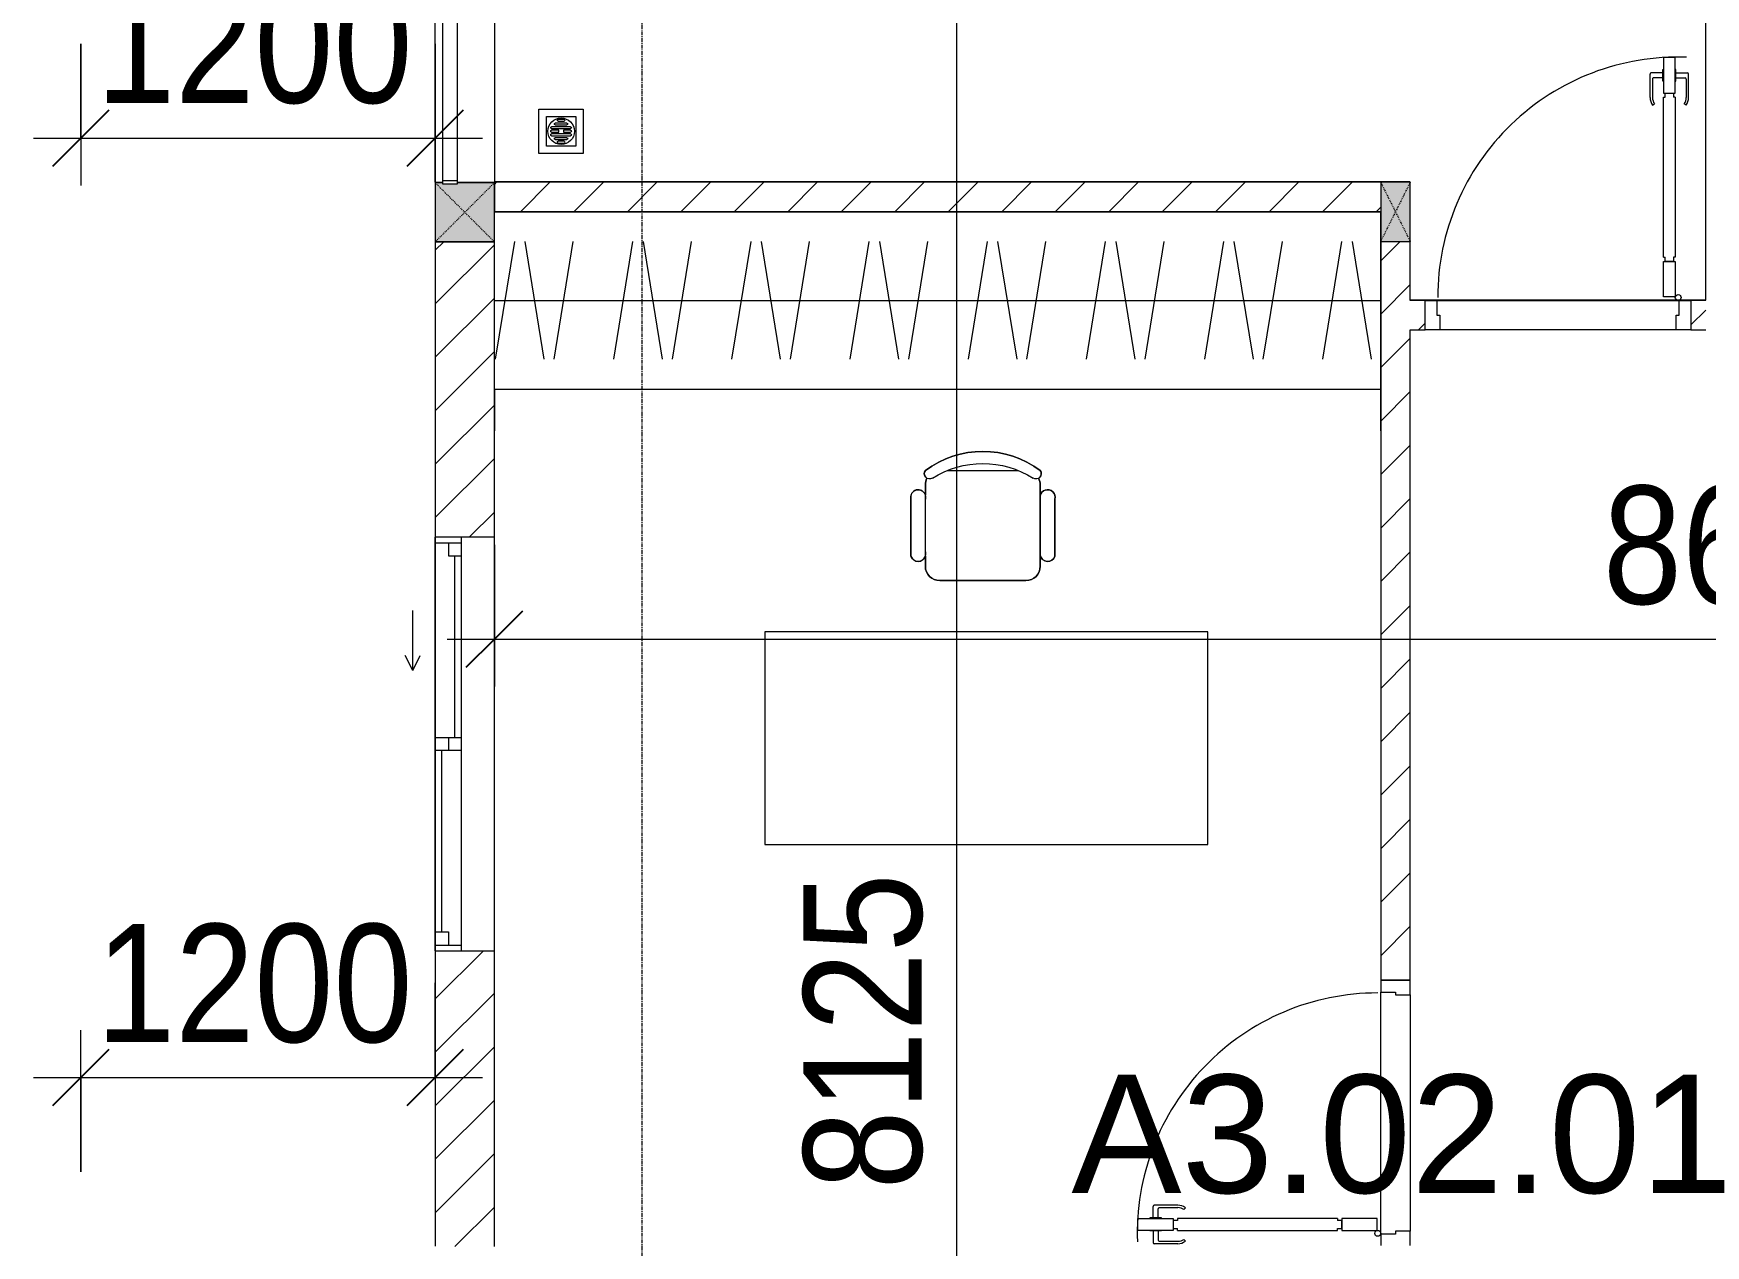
# Model space of a CAD drawing. Header units: millimetres. Extents: x 962 to 239635, y -15958 to 82755.
# Drawn here: x 167843 to 173503, y 56837 to 60941 of the extents above; entities that cross this region are included whole.
import ezdxf

# ---------------------------------------------------------------- set-up
doc = ezdxf.new("R2010")
doc.units = ezdxf.units.MM
doc.linetypes.add('Dash', pattern=[6, 3, -3])
doc.linetypes.add('Grid Line', pattern=[22.225, 12.7, -3.175, 3.175, -3.175])
for name, color, linetype, lineweight in [('0-1', 7, 'Continuous', 5), ('A-ANNO-DIMS', 211, 'Continuous', 9), ('A-ANNO-DIMS-160', 211, 'Continuous', 9), ('A-AREA-IDEN', 2, 'Continuous', 9), ('A-DETL-GENF-1', 9, 'Continuous', 9), ('A-DOOR-1', 254, 'Continuous', 9), ('A-DOOR-2', 9, 'Continuous', 9), ('A-FLOR-1', 250, 'Continuous', 9), ('A-FLOR-2', 9, 'Continuous', 9), ('A-FLOR-HRAL-1', 254, 'Continuous', 9), ('A-FLOR-HRAL-2', 9, 'Continuous', 9), ('A-GLAZ', 151, 'Continuous', 9), ('A-WALL', 113, 'Continuous', 9), ('A-WALL-1', 253, 'Continuous', 18), ('A-WALL-2', 9, 'Continuous', 9), ('A-WALL-3', 113, 'Continuous', 18), ('A-WALL-PATT-1', 10, 'Continuous', 9), ('A-WALL-PATT-2', 111, 'Continuous', 9), ('G-IMPT', 8, 'Continuous', 9), ('I-FURN', 30, 'Continuous', 9), ('I-FURN-1', 254, 'Continuous', 9), ('M-EQPM', 50, 'Continuous', 9), ('S-COLS', 52, 'Continuous', 9), ('S-COLS-1', 52, 'Continuous', 5), ('S-COLS-3', 254, 'Continuous', 9), ('S-COLS-4', 253, 'Continuous', 18), ('S-COLS-5', 52, 'Dash', 9), ('S-COLS-6', 52, 'Continuous', 18), ('S-COLS-HDLN', 52, 'Dash', 9), ('S-COLS-HDLN-1', 9, 'Dash', 9), ('S-GRID-1', 1, 'Grid Line', 9)]:
    doc.layers.add(name, color=color, linetype=linetype, lineweight=lineweight)
doc.styles.add('Arial_11', font='arial_0.ttf', dxfattribs={"height": 400})
doc.styles.add('UTM Avo', font='UTM Avo.ttf', dxfattribs={"width": 0.9, "height": 400})
doc.dimstyles.new('1_Dim_chi_tiet_2_5', dxfattribs={"dimscale": 304.8, "dimtxt": 399.720379, "dimasz": 0.629921, "dimexe": 0.524934, "dimexo": 0.0625, "dimgap": 0.052493, "dimtad": 1, "dimdec": 0, "dimrnd": 5, "dimzin": 0, "dimdsep": 46, "dimtxsty": 'UTM Avo', "dimblk1": 'OBLIQUE', "dimblk2": 'OBLIQUE', "dimsah": 1, "dimcen": 0.09, "dimdle": 0.524934, "dimazin": 0, "dimtfac": 1, "dimtdec": 4, "dimtix": 1, "dimtmove": 0, "dimatfit": 3, "dimfxl": 1.049869, "dimfxlon": 1, "dimtvp": 1, "dimtolj": 1, "dimtzin": 0, "dimarcsym": 2})
doc.dimstyles.new('1_Dim_chi_tiet_2_5_1', dxfattribs={"dimscale": 304.8, "dimtxt": 399.720379, "dimasz": 0.629921, "dimexe": 0.524934, "dimexo": 0.0625, "dimgap": 0.052493, "dimtad": 1, "dimdec": 0, "dimrnd": 5, "dimzin": 0, "dimdsep": 46, "dimtxsty": 'UTM Avo', "dimblk1": 'OBLIQUE', "dimblk2": 'OBLIQUE', "dimsah": 1, "dimcen": 0.09, "dimdle": 0.524934, "dimazin": 0, "dimtfac": 1, "dimtdec": 4, "dimtix": 1, "dimtmove": 0, "dimatfit": 3, "dimfxl": 1.049869, "dimfxlon": 1, "dimtvp": 1, "dimtolj": 1, "dimtzin": 0, "dimarcsym": 2})
pattern_1 = [(45, (0, 0), (-90.50967, 90.50967), [])]

# ---------------------------------------------------------------- blocks, each defined once
blk = doc.blocks.new('NCV_TKTC_KET CAU_rvt-1-TKCS_MB TẦNG 2')
at = {"layer": 'A-FLOR-1'}
for p, q in [((111752.1, 61635.3), (111752.1, 60038.1)), ((107452.4, 60438.1), (107452.4, 56835.3)), ((110752.5, 60438.1), (107652.6, 60438.1)), ((111752.1, 60038.1), (110752.6, 60038.1))]:
    blk.add_line(p, q, dxfattribs=at)
blk = doc.blocks.new('DOOR_CW_01 CANH MO-PANEL KINH - DIW_01-900x2200-CỬA GỖ VÂN LAMINATE-V3-TKCS_MB TẦNG 2')
at = {"layer": 'A-DETL-GENF-1'}
for p, q in [((-397, 872), (-357, 872)), ((-397, 752), (-397, 872)), ((-357, 872), (-357, 752)), ((-442, 737), (-442, 816.5)), ((-399, 820.5), (-438, 820.5)), ((-434, 799.5), (-434, 737)), ((-399, 803.5), (-430, 803.5)), ((-399, 831.8), (-397, 831.8)), ((-399, 792.2), (-399, 831.8)), ((-397, 792.2), (-397, 831.8)), ((-357, 792.2), (-357, 831.8)), ((-355, 831.8), (-357, 831.8)), ((-355, 792.2), (-355, 831.8)), ((-355, 820.5), (-316, 820.5)), ((-355, 803.5), (-324, 803.5)), ((-320, 799.5), (-320, 737)), ((-312, 737), (-312, 816.5)), ((-397, 792.2), (-399, 792.2)), ((-357, 752), (-397, 752)), ((-397, 738), (-391, 738)), ((-397, 738), (-397, 196)), ((-363, 752), (-391, 752)), ((-391, 752), (-391, 738)), ((-363, 738), (-363, 752)), ((-357, 738), (-363, 738)), ((-357, 792.2), (-355, 792.2)), ((-357, 196), (-357, 738)), ((-433.9, 711.2), (-427.3, 715.8)), ((-320.1, 711.2), (-326.7, 715.8)), ((-397, 196), (-391, 196)), ((-357, 182), (-397, 182)), ((-397, 182), (-397, 62)), ((-391, 196), (-391, 182)), ((-391, 182), (-363, 182)), ((-357, 196), (-363, 196)), ((-363, 182), (-363, 196)), ((-357, 62), (-357, 182)), ((-397, 62), (-357, 62))]:
    blk.add_line(p, q, dxfattribs=at)
blk.add_circle((-407, 60), 10, dxfattribs=at)
for centre, radius, start, end in [((-407, 60), 814, 360, 92), ((-438, 816.5), 4, 90, 180), ((-430, 799.5), 4, 90, 180), ((-324, 799.5), 4, 360, 90), ((-316, 816.5), 4, 0, 90), ((-397, 737), 45, 180, 215), ((-397, 737), 37, 180, 215), ((-357, 737), 37, 325, 0), ((-357, 737), 45, 325, 0)]:
    blk.add_arc(centre, radius, start, end, dxfattribs=at)
at = {"layer": 'A-DOOR-2'}
for p, q in [((-410, 50), (-448.4, 50)), ((-410, 0), (-410, 50)), ((-400, 0), (-410, 0)), ((-407, 50), (-382, 50)), ((-400, -50), (-400, 0)), ((410, 0), (400, 0)), ((400, 0), (400, -50)), ((450, 50), (410, 50)), ((410, 50), (410, 0)), ((450, -50), (450, 50)), ((-448.4, -50), (-400, -50)), ((400, -50), (450, -50))]:
    blk.add_line(p, q, dxfattribs=at)
blk = doc.blocks.new('TU DO LV A - TU DO LV A-885793-TKCS_MB TẦNG 2')
at = {"layer": 'I-FURN'}
for p, q in [((4.3, 101), (68.9, 499)), ((169, 101), (104.4, 499)), ((202.5, 101), (267.1, 499)), ((404.3, 101), (468.9, 499)), ((569, 101), (504.4, 499)), ((602.5, 101), (667.1, 499)), ((804.3, 101), (868.9, 499)), ((969, 101), (904.4, 499)), ((1002.5, 101), (1067.1, 499)), ((1204.3, 101), (1268.9, 499)), ((1369, 101), (1304.4, 499)), ((1402.5, 101), (1467.1, 499)), ((1604.3, 101), (1668.9, 499)), ((1769, 101), (1704.4, 499)), ((1802.5, 101), (1867.1, 499)), ((2004.3, 101), (2068.9, 499)), ((2169, 101), (2104.4, 499)), ((2202.5, 101), (2267.1, 499)), ((2404.3, 101), (2468.9, 499)), ((2569, 101), (2504.4, 499)), ((2602.5, 101), (2667.1, 499)), ((2804.3, 101), (2868.9, 499)), ((2969, 101), (2904.4, 499)), ((0, 300), (3000, 300)), ((0, 0), (3000, 0))]:
    blk.add_line(p, q, dxfattribs=at)
at = {"layer": 'I-FURN-1'}
blk.add_line((0, 0), (3000, 0), dxfattribs=at)
blk = doc.blocks.new('BAN LV A - BAN LV A_dwg_ban hoc2-348006-TKCS_MB TẦNG 2')
at = {"layer": 'I-FURN'}
for p, q in [((145.8, 437.4), (-145.8, 437.4)), ((-243, 354.4), (-243, 162)), ((-194.4, 388.8), (-194.4, 113.4)), ((194.4, 113.4), (194.4, 388.8)), ((194.4, 351.4), (194.4, 150.8)), ((243.7, 162), (243.7, 354.4)), ((-120.5, 64.8), (120.5, 64.8))]:
    blk.add_line(p, q, dxfattribs=at)
at = {"layer": 'I-FURN', "flags": 128}
blk.add_lwpolyline([(-737.8, 610.5), (-737.8, 1330.5), (-154.9, 1330.5), (762.2, 1330.5), (762.2, 610.5)], close=True, dxfattribs=at)
at = {"layer": 'I-FURN'}
for centre, radius, start, end in [((-145.8, 388.8), 48.6, 90, 180), ((145.8, 388.8), 48.6, 360, 90), ((-218.7, 347.3), 25.3, 343.7398, 163.7398), ((219.4, 347.3), 25.3, 16.2602, 170.7054), ((-218.7, 154.9), 25.3, 163.7398, 16.2602), ((-145.8, 113.4), 48.6, 180, 207.5844), ((145.8, 113.4), 48.6, 332.4156, 0), ((219.4, 154.9), 25.3, 189.2946, 16.2602), ((-180.2, 75.4), 17.8, 57.9726, 216.6901), ((0, 324), 324, 233.1301, 306.8699), ((0, 359.3), 318.2, 237.5758, 302.4242), ((180.2, 75.4), 17.8, 323.3099, 122.0274)]:
    blk.add_arc(centre, radius, start, end, dxfattribs=at)
blk = doc.blocks.new('BAN LV A - BAN LV A_dwg-348005-TKCS_MB TẦNG 2')
at = {"extrusion": (0, 0, -1), "zscale": -1, "rotation": 180}
blk.add_blockref('BAN LV A - BAN LV A_dwg_ban hoc2-348006-TKCS_MB TẦNG 2', (-729, 1383.7), dxfattribs=at)
blk = doc.blocks.new('BAN LV A - BAN LV A-348231-TKCS_MB TẦNG 2')
at = {"layer": 'I-FURN-1'}
for p, q in [((534.6, 1270.3), (534.6, 1235.9)), ((923.4, 1232.9), (923.4, 1270.3)), ((486, 1221.7), (486, 1029.3)), ((972.7, 1029.3), (972.7, 1221.7)), ((534.6, 1029.3), (534.6, 994.9)), ((923.4, 994.9), (923.4, 1032.3)), ((583.2, 946.3), (874.8, 946.3)), ((1491.2, 773.2), (-8.8, 773.2)), ((-8.8, 773.2), (-8.8, 53.2)), ((1491.2, 53.2), (1491.2, 773.2)), ((-8.8, 53.2), (1491.2, 53.2))]:
    blk.add_line(p, q, dxfattribs=at)
for centre, radius, start, end in [((729, 1059.7), 324, 53.1301, 126.8699), ((548.9, 1308.3), 17.8, 143.3099, 240.596), ((909.2, 1308.3), 17.8, 299.404, 36.6901), ((510.3, 1228.8), 25.3, 16.2602, 196.2602), ((583.2, 1270.3), 48.6, 152.4156, 180), ((874.8, 1270.3), 48.6, 360, 27.5844), ((948.4, 1228.8), 25.3, 343.7398, 170.7054), ((510.3, 1036.4), 25.3, 196.2602, 343.7398), ((948.4, 1036.4), 25.3, 189.2946, 343.7398), ((583.2, 994.9), 48.6, 180, 270), ((874.8, 994.9), 48.6, 270, 360)]:
    blk.add_arc(centre, radius, start, end, dxfattribs=at)
blk.add_blockref('BAN LV A - BAN LV A_dwg-348005-TKCS_MB TẦNG 2', (0, 0))
blk = doc.blocks.new('Railing - 50 x 10mm-901205-TKCS_MB TẦNG 2')
at = {"layer": 'A-FLOR-HRAL-2'}
for p, q in [((25, 5), (-25, 5)), ((-25, 5), (-25, -5)), ((25, -5), (25, 5)), ((-25, -5), (25, -5))]:
    blk.add_line(p, q, dxfattribs=at)
blk = doc.blocks.new('Railing - Railing-883253-TKCS_MB TẦNG 2')
at = {"layer": 'A-FLOR-HRAL-2'}
for p, q in [((84569, 52296.2), (84569, 51181.2)), ((84619, 51181.2), (84619, 52296.2))]:
    blk.add_line(p, q, dxfattribs=at)
for p in [(84594, 52301.2), (84594, 51176.2)]:
    blk.add_blockref('Railing - 50 x 10mm-901205-TKCS_MB TẦNG 2', p)
blk = doc.blocks.new('G1_SOF - BO TRU - 100x200-745959-TKCS_MB TẦNG 2')
at = {"layer": 'S-COLS'}
blk.add_hatch(color=256, dxfattribs=at).paths.add_polyline_path([(-50, 100), (-50, -100), (50, -100), (50, 100)])
at = {"layer": 'S-COLS-4'}
for p, q in [((50, 100), (-50, 100)), ((-50, 100), (-50, -100)), ((50, -100), (50, 100)), ((-50, -100), (50, -100))]:
    blk.add_line(p, q, dxfattribs=at)
at = {"layer": 'S-COLS-HDLN-1'}
for p, q in [((50, 100), (-50, -100)), ((-50, 100), (50, -100))]:
    blk.add_line(p, q, dxfattribs=at)
blk = doc.blocks.new('DOOR_CW_01 CANH MO-PANEL KINH - DIG_01-900x2200-CỬA NHÔM KÍNH-901215-TKCS_MB TẦNG 2')
at = {"layer": 'A-DETL-GENF-1'}
for p, q in [((-397, -182), (-397, -62)), ((-397, -62), (-357, -62)), ((-357, -62), (-357, -182)), ((-357, -182), (-397, -182)), ((-397, -196), (-391, -196)), ((-397, -738), (-397, -196)), ((-391, -196), (-391, -182)), ((-391, -182), (-363, -182)), ((-363, -182), (-363, -196)), ((-357, -196), (-363, -196)), ((-357, -196), (-357, -738)), ((-433.9, -711.2), (-427.3, -715.8)), ((-320.1, -711.2), (-326.7, -715.8)), ((-442, -737), (-442, -816.5)), ((-434, -799.5), (-434, -737)), ((-399, -792.2), (-399, -831.8)), ((-397, -792.2), (-399, -792.2)), ((-397, -738), (-391, -738)), ((-357, -752), (-397, -752)), ((-397, -752), (-397, -872)), ((-397, -792.2), (-397, -831.8)), ((-391, -752), (-391, -738)), ((-363, -752), (-391, -752)), ((-357, -738), (-363, -738)), ((-363, -738), (-363, -752)), ((-357, -872), (-357, -752)), ((-357, -792.2), (-357, -831.8)), ((-357, -792.2), (-355, -792.2)), ((-355, -792.2), (-355, -831.8)), ((-320, -799.5), (-320, -737)), ((-312, -737), (-312, -816.5)), ((-399, -820.5), (-438, -820.5)), ((-399, -803.5), (-430, -803.5)), ((-399, -831.8), (-397, -831.8)), ((-355, -831.8), (-357, -831.8)), ((-355, -803.5), (-324, -803.5)), ((-355, -820.5), (-316, -820.5)), ((-397, -872), (-357, -872))]:
    blk.add_line(p, q, dxfattribs=at)
blk.add_circle((-407, -60), 10, dxfattribs=at)
for centre, radius, start, end in [((-407, -60), 814, 268, 0), ((-397, -737), 45, 145, 180), ((-397, -737), 37, 145, 180), ((-357, -737), 37, 0, 35), ((-357, -737), 45, 360, 35), ((-438, -816.5), 4, 180, 270), ((-430, -799.5), 4, 180, 270), ((-324, -799.5), 4, 270, 0), ((-316, -816.5), 4, 270, 0)]:
    blk.add_arc(centre, radius, start, end, dxfattribs=at)
at = {"layer": 'A-DOOR-2'}
for p, q in [((-450, -50), (-450, 50)), ((-450, 50), (-400, 50)), ((-400, 50), (-400, 0)), ((400, 0), (400, 50)), ((400, 50), (450, 50)), ((450, 50), (450, -50)), ((-410, -50), (-450, -50)), ((-410, 0), (-410, -50)), ((-400, 0), (-410, 0)), ((-407, -50), (-382, -50)), ((410, 0), (400, 0)), ((410, -50), (410, 0)), ((450, -50), (410, -50))]:
    blk.add_line(p, q, dxfattribs=at)
blk = doc.blocks.new('NCV_TKTC_TANG 2_rvt-1-TKCS_MB TẦNG 2')
at = {"layer": 'A-WALL-PATT-1'}
h = blk.add_hatch(dxfattribs=at)
h.set_pattern_fill('FP_1', color=256, style=0, pattern_type=2)
h.set_pattern_definition(pattern_1)
h.paths.add_polyline_path([(110652.6, 60336.9), (110652.6, 60436.9), (107652.6, 60436.9), (107652.6, 60336.9), (109312.9, 60336.9)])
h = blk.add_hatch(dxfattribs=at)
h.set_pattern_fill('FP_1', color=256, style=0, pattern_type=2)
h.set_pattern_definition(pattern_1)
h.paths.add_polyline_path([(110652.6, 57735.3), (110752.6, 57735.3), (110752.6, 60236.9), (110652.6, 60236.9), (110652.6, 58536.9)])
h = blk.add_hatch(dxfattribs=at)
h.set_pattern_fill('FP_1', color=256, style=0, pattern_type=2)
h.set_pattern_definition(pattern_1)
h.paths.add_polyline_path([(111752.6, 59936.9), (111752.6, 60036.9), (111702.6, 60036.9), (111702.6, 59936.9)])
h.paths.add_polyline_path([(110802.6, 59936.9), (110802.6, 60036.9), (110752.6, 60036.9), (110752.6, 59936.9)])
at = {"layer": 'A-FLOR-2'}
for p, q in [((110652.6, 60336.9), (107652.6, 60336.9)), ((110652.6, 60236.9), (110652.6, 60336.9)), ((110652.6, 59736.9), (110652.6, 60236.9)), ((111652.6, 59936.9), (110852.6, 59936.9)), ((107652.6, 59736.9), (107652.6, 59595.1)), ((110652.6, 59595.1), (110652.6, 59736.9)), ((110652.6, 56875.3), (110652.6, 57695.3)), ((110752.6, 57685.3), (110752.6, 56885.3))]:
    blk.add_line(p, q, dxfattribs=at)
at = {"layer": 'A-WALL-1'}
for p, q in [((110652.6, 60436.9), (107652.6, 60436.9)), ((107652.6, 60436.9), (107652.6, 60336.9)), ((107652.6, 60336.9), (110652.6, 60336.9)), ((110652.6, 60236.9), (110652.6, 57735.3)), ((110752.6, 60036.9), (110752.6, 60236.9)), ((110802.6, 60036.9), (110752.6, 60036.9)), ((110802.6, 59936.9), (110802.6, 60036.9)), ((111752.6, 60036.9), (111702.6, 60036.9)), ((111702.6, 60036.9), (111702.6, 59936.9)), ((110752.6, 57735.3), (110752.6, 59936.9)), ((110752.6, 59936.9), (110802.6, 59936.9)), ((111702.6, 59936.9), (111752.6, 59936.9)), ((110652.6, 57735.3), (110752.6, 57735.3))]:
    blk.add_line(p, q, dxfattribs=at)
at = {"layer": 'A-WALL-2'}
for p, q in [((107652.6, 61561.9), (107652.6, 60436.9)), ((107452.6, 60436.9), (107452.6, 61511.9)), ((107452.6, 60436.9), (107477.5, 60436.9)), ((107527.5, 60436.9), (107652.6, 60436.9)), ((110842.6, 60036.9), (111662.6, 60036.9)), ((111652.6, 59936.9), (110852.6, 59936.9)), ((110652.6, 56875.3), (110652.6, 57695.3)), ((110752.6, 57685.3), (110752.6, 56885.3))]:
    blk.add_line(p, q, dxfattribs=at)
at = {"layer": 'A-DOOR-1'}
for name, p, rotation in [('DOOR_CW_01 CANH MO-PANEL KINH - DIG_01-900x2200-CỬA NHÔM KÍNH-901215-TKCS_MB TẦNG 2', (111252.6, 59986.9), 180), ('DOOR_CW_01 CANH MO-PANEL KINH - DIW_01-900x2200-CỬA GỖ VÂN LAMINATE-V3-TKCS_MB TẦNG 2', (110702.6, 57285.3), 89.99999999999882)]:
    blk.add_blockref(name, p, dxfattribs=dict(at, rotation=rotation))
at = {"layer": 'A-FLOR-HRAL-1'}
blk.add_blockref('Railing - Railing-883253-TKCS_MB TẦNG 2', (22908.5, 9260.7), dxfattribs=at)
at = {"layer": 'I-FURN-1'}
for name, p in [('TU DO LV A - TU DO LV A-885793-TKCS_MB TẦNG 2', (107652.6, 59736.9)), ('BAN LV A - BAN LV A-348231-TKCS_MB TẦNG 2', (108576.8, 58142.1))]:
    blk.add_blockref(name, p, dxfattribs=at)
at = {"layer": 'S-COLS-3'}
blk.add_blockref('G1_SOF - BO TRU - 100x200-745959-TKCS_MB TẦNG 2', (110702.6, 60336.9), dxfattribs=at)
blk = doc.blocks.new('1_FAMILY RVT - W01-WxH 1400x1400xmm-389822-TKCS_MB TẦNG 2')
at = {"layer": 'A-GLAZ'}
for p, q in [((248.4, 172.39), (299.2, 197.79)), ((248.4, 172.39), (299.2, 146.99)), ((248.4, 172.39), (451.6, 172.39)), ((-700, 96.19), (-700, -103.81)), ((700, 96.19), (-700, 96.19)), ((-700, 96.19), (-636.5, 96.19)), ((-680.95, 96.19), (-680.95, 7.29)), ((-636.5, 96.19), (-22.225, 96.19)), ((-636.5, 96.19), (-636.5, 51.74)), ((-636.5, 73.965), (-22.225, 73.965)), ((-22.225, 7.29), (-22.225, 96.19)), ((-22.225, 96.19), (22.225, 96.19)), ((22.225, 96.19), (680.95, 96.19)), ((22.225, 96.19), (22.225, 7.29)), ((680.95, 96.19), (700, 96.19)), ((680.95, 96.19), (680.95, 7.29)), ((700, -103.81), (700, 96.19)), ((-700, 7.29), (-680.95, 7.29)), ((-636.5, 51.74), (-680.95, 51.74)), ((-680.95, 7.29), (-22.225, 7.29)), ((22.225, 51.74), (-22.225, 51.74)), ((-22.225, 7.29), (22.225, 7.29)), ((22.225, 29.515), (636.5, 29.515)), ((22.225, 7.29), (636.5, 7.29)), ((636.5, 51.74), (636.5, 7.29)), ((680.95, 51.74), (636.5, 51.74)), ((636.5, 7.29), (700, 7.29)), ((-700, -103.81), (700, -103.81))]:
    blk.add_line(p, q, dxfattribs=at)
blk = doc.blocks.new('TKTC_XREF_251221_MB TANG 2-7 - TKTC_XREF_260130_MB TANG 2-5_dwg_THU NUOC - THU NUOC-444531-TKCS_MB TẦNG 1-4746810-TKCS_MB TẦNG 2')
at = {"layer": 'G-IMPT'}
for p, q in [((-23.3, 10.8), (40.9, 10.8)), ((40.9, 4.8), (-23.3, 4.8)), ((-11, 23.3), (28.5, 23.3)), ((28.5, 17.3), (-11, 17.3)), ((-1.1, 35.6), (18.5, 35.6)), ((18.5, 29.6), (-1.1, 29.6)), ((-23.3, -13.6), (40.9, -13.6)), ((40.9, -19.6), (-23.3, -19.6)), ((-11, -26.1), (28.5, -26.1)), ((28.5, -32.1), (-11, -32.1)), ((-1.1, -38.5), (18.5, -38.5)), ((18.5, -44.5), (-1.1, -44.5))]:
    blk.add_line(p, q, dxfattribs=at)
at = {"layer": 'G-IMPT', "flags": 128}
for points in [[(83.7, -79.4), (83.7, 70.6), (-66.3, 70.6), (-66.3, -79.4)], [(58.7, -54.4), (58.7, 45.6), (-41.3, 45.6), (-41.3, -54.4)]]:
    blk.add_lwpolyline(points, close=True, dxfattribs=at)
for points in [[(-23.3, -1.2), (0.7, -1.2), (0.7, -7.2), (-23.3, -7.2)], [(40.9, -7.2), (16.7, -7.2), (16.7, -1.2), (40.9, -1.2)]]:
    blk.add_lwpolyline(points, dxfattribs=at)
at = {"layer": 'G-IMPT'}
for centre, radius, start, end in [((8.7, -4.4), 45, 360, 180), ((8.7, -4.4), 45, 360, 180), ((-23.3, 7.8), 3, 90, 270), ((-11, 20.3), 3, 90, 270), ((-1.1, 32.6), 3, 90, 270), ((18.5, 32.6), 3, 270, 90), ((28.5, 20.3), 3, 270, 90), ((40.9, 7.8), 3, 270, 90), ((8.7, -4.4), 45, 180, 360), ((8.7, -4.4), 45, 180, 360), ((-23.3, -4.2), 3, 90, 270), ((-23.3, -16.6), 3, 90, 270), ((-11, -29.1), 3, 90, 270), ((-1.1, -41.5), 3, 90, 270), ((18.5, -41.5), 3, 270, 90), ((28.5, -29.1), 3, 270, 90), ((40.9, -4.2), 3, 270, 90), ((40.9, -16.6), 3, 270, 90)]:
    blk.add_arc(centre, radius, start, end, dxfattribs=at)
blk = doc.blocks.new('TKTC_XREF_251221_MB TANG 2-7 - TKTC_XREF_251221_MB TANG 2-7-2039446-TKCS_MB TẦNG 2')
at = {"extrusion": (0, 0, -1), "zscale": -1}
blk.add_blockref('TKTC_XREF_251221_MB TANG 2-7 - TKTC_XREF_260130_MB TANG 2-5_dwg_THU NUOC - THU NUOC-444531-TKCS_MB TẦNG 1-4746810-TKCS_MB TẦNG 2', (-74234.7, 43377.2), dxfattribs=at)
blk = doc.blocks.new('G1_SOF - BO TRU - 200x200-3052401-TKCS_MB TẦNG 2')
at = {"layer": 'S-COLS-HDLN'}
for p, q in [((-100, -100), (100, 100)), ((100, -100), (-100, 100))]:
    blk.add_line(p, q, dxfattribs=at)
blk = doc.blocks.new('DIMBLOCK35-TKCS_MB TẦNG 2')
at = {"layer": 'A-ANNO-DIMS-160'}
for p, q in [((169203.5, 57726.4), (169203.5, 57246.4)), ((169203.5, 57406.4), (169203.5, 57726.4)), ((168003.5, 57086.4), (168003.5, 57566.4)), ((167843.5, 57406.4), (169363.5, 57406.4)), ((168003.5, 57406.4), (168003.5, 57086.4))]:
    blk.add_line(p, q, dxfattribs=at)
at = {"layer": 'A-ANNO-DIMS-160', "lineweight": 25}
for p, q in [((168003.5, 57406.4), (168099.5, 57502.4)), ((169203.5, 57406.4), (169299.5, 57502.4)), ((168003.5, 57406.4), (167907.5, 57310.4)), ((169203.5, 57406.4), (169107.5, 57310.4))]:
    blk.add_line(p, q, dxfattribs=at)
at = {"layer": 'A-ANNO-DIMS-160', "color": 0, "insert": (168055.7, 57926), "char_height": 400, "width": 1314.636, "attachment_point": 1, "line_spacing_factor": 1.110334, "style": 'UTM Avo'}
blk.add_mtext('1200', dxfattribs=at)
blk = doc.blocks.new('_Oblique')
at = {"color": 0, "linetype": 'ByBlock', "lineweight": -2}
blk.add_line((-0.5, -0.5), (0.5, 0.5), dxfattribs=at)
blk = doc.blocks.new('DIMBLOCK311-TKCS_MB TẦNG 2')
at = {"layer": 'A-ANNO-DIMS-160'}
for p, q in [((170969.3, 53351.9), (170969.3, 61796.9)), ((170649.3, 61636.9), (171129.3, 61636.9)), ((170969.3, 61636.9), (170649.3, 61636.9)), ((170649.3, 53511.9), (171129.3, 53511.9)), ((170969.3, 53511.9), (170649.3, 53511.9))]:
    blk.add_line(p, q, dxfattribs=at)
at = {"layer": 'A-ANNO-DIMS-160', "lineweight": 25}
for p, q in [((170969.3, 61636.9), (170873.3, 61732.9)), ((170969.3, 61636.9), (171065.3, 61540.9)), ((170969.3, 53511.9), (170873.3, 53607.9)), ((170969.3, 53511.9), (171065.3, 53415.9))]:
    blk.add_line(p, q, dxfattribs=at)
at = {"layer": 'A-ANNO-DIMS-160', "color": 0, "insert": (170449.6, 57026.7), "char_height": 400, "width": 1314.636, "attachment_point": 1, "rotation": 90, "line_spacing_factor": 1.110334, "style": 'UTM Avo'}
blk.add_mtext('8125', dxfattribs=at)
blk = doc.blocks.new('DIMBLOCK334-TKCS_MB TẦNG 2')
at = {"layer": 'A-ANNO-DIMS-160'}
for p, q in [((168003.5, 60906.1), (168003.5, 60426.1)), ((168003.5, 60586.1), (168003.5, 60906.1)), ((169203.5, 60906.1), (169203.5, 60426.1)), ((169203.5, 60586.1), (169203.5, 60906.1)), ((167843.5, 60586.1), (169363.5, 60586.1))]:
    blk.add_line(p, q, dxfattribs=at)
at = {"layer": 'A-ANNO-DIMS-160', "lineweight": 25}
for p, q in [((168003.5, 60586.1), (168099.5, 60682.1)), ((169203.5, 60586.1), (169299.5, 60682.1)), ((168003.5, 60586.1), (167907.5, 60490.1)), ((169203.5, 60586.1), (169107.5, 60490.1))]:
    blk.add_line(p, q, dxfattribs=at)
at = {"layer": 'A-ANNO-DIMS-160', "color": 0, "insert": (168055.7, 61105.8), "char_height": 400, "width": 1314.636, "attachment_point": 1, "line_spacing_factor": 1.110334, "style": 'UTM Avo'}
blk.add_mtext('1200', dxfattribs=at)
blk = doc.blocks.new('DIMBLOCK354-TKCS_MB TẦNG 2')
at = {"layer": 'A-ANNO-DIMS-160'}
for p, q in [((169403.5, 59209.8), (169403.5, 58729.8)), ((169403.5, 58889.8), (169403.5, 59209.8)), ((178003.5, 59209.8), (178003.5, 58729.8)), ((178003.5, 58889.8), (178003.5, 59209.8)), ((169243.5, 58889.8), (178163.5, 58889.8))]:
    blk.add_line(p, q, dxfattribs=at)
at = {"layer": 'A-ANNO-DIMS-160', "lineweight": 25}
for p, q in [((169403.5, 58889.8), (169499.5, 58985.8)), ((178003.5, 58889.8), (178099.5, 58985.8)), ((169403.5, 58889.8), (169307.5, 58793.8)), ((178003.5, 58889.8), (177907.5, 58793.8))]:
    blk.add_line(p, q, dxfattribs=at)
at = {"layer": 'A-ANNO-DIMS-160', "color": 0, "insert": (173155.7, 59409.4), "char_height": 400, "width": 1314.636, "attachment_point": 1, "line_spacing_factor": 1.110334, "style": 'UTM Avo'}
blk.add_mtext('8600', dxfattribs=at)

msp = doc.modelspace()

# ---------------------------------------------------------------- hatches: boundary and pattern name
at = {"layer": 'A-WALL-PATT-2'}
h = msp.add_hatch(dxfattribs=at)
h.set_pattern_fill('FP_1', color=256, style=0, pattern_type=2)
h.set_pattern_definition([(45, (61750.9, 0), (-90.50967, 90.50967), [])])
h.paths.add_polyline_path([(169203.5, 56833.3), (169403.5, 56833.3), (169403.5, 57835.3), (169203.5, 57835.3), (169203.5, 56835.3)])
h.paths.add_polyline_path([(169403.5, 59235.3), (169403.5, 60235.3), (169203.5, 60235.3), (169203.5, 59235.3)])
at = {"layer": 'S-COLS-1'}
msp.add_hatch(color=256, dxfattribs=at).paths.add_polyline_path([(169278.4, 60235.3), (169403.5, 60235.3), (169403.5, 60435.3), (169278.4, 60435.3), (169278.4, 60431.9), (169228.4, 60431.9), (169228.4, 60435.3), (169203.5, 60435.3), (169203.5, 60235.3), (169228.4, 60235.3)])

# ---------------------------------------------------------------- linework, layer by layer
at = {"layer": 'A-WALL'}
msp.add_line((169403.5, 60235.3), (169203.5, 60235.3), dxfattribs=at)
at = {"layer": 'A-WALL-3'}
for p, q in [((169203.5, 60235.3), (169203.5, 59235.3)), ((169403.5, 59235.3), (169403.5, 60235.3)), ((169203.5, 57835.3), (169203.5, 56835.3)), ((169403.5, 56833.3), (169403.5, 57835.3))]:
    msp.add_line(p, q, dxfattribs=at)
at = {"layer": 'S-COLS'}
msp.add_line((169203.5, 60235.3), (169403.5, 60235.3), dxfattribs=at)
at = {"layer": 'S-COLS-6'}
for p, q in [((169228.4, 60435.3), (169203.5, 60435.3)), ((169203.5, 60435.3), (169203.5, 60235.3)), ((169403.5, 60435.3), (169278.4, 60435.3)), ((169403.5, 60235.3), (169403.5, 60435.3))]:
    msp.add_line(p, q, dxfattribs=at)
at = {"layer": 'S-GRID-1'}
msp.add_line((169903.5, 19351.6), (169903.5, 76542.3), dxfattribs=at)

# ---------------------------------------------------------------- block references
at = {"layer": '0-1'}
for name in ['NCV_TKTC_KET CAU_rvt-1-TKCS_MB TẦNG 2', 'NCV_TKTC_TANG 2_rvt-1-TKCS_MB TẦNG 2']:
    msp.add_blockref(name, (61750.9, 0), dxfattribs=at)
at = {"layer": 'A-GLAZ', "rotation": 90}
msp.add_blockref('1_FAMILY RVT - W01-WxH 1400x1400xmm-389822-TKCS_MB TẦNG 2', (169299.7, 58535.3), dxfattribs=at)
at = {"layer": 'M-EQPM'}
msp.add_blockref('TKTC_XREF_251221_MB TANG 2-7 - TKTC_XREF_251221_MB TANG 2-7-2039446-TKCS_MB TẦNG 2', (95403.5, 17236.9), dxfattribs=at)
at = {"layer": 'S-COLS-5', "rotation": 180}
msp.add_blockref('G1_SOF - BO TRU - 200x200-3052401-TKCS_MB TẦNG 2', (169303.5, 60335.3), dxfattribs=at)

# ---------------------------------------------------------------- texts
at = {"layer": 'A-AREA-IDEN', "insert": (172475.1, 57009.5), "char_height": 400, "width": 2233.6, "attachment_point": 8, "line_spacing_factor": 0.936439, "style": 'Arial_11'}
msp.add_mtext('\\pt8,16,24,32,40,48,56,64,72,80,88,96,104,112,120,128,136,144,152,160,168,176,184,192,200,208,216,224,232,240,248,256;A3.02.01', dxfattribs=at)

# ---------------------------------------------------------------- dimensions: what is measured, and where the dimension line sits
at = {"layer": 'A-ANNO-DIMS'}
dim = msp.add_linear_dim(base=(170969.3, 61636.9), p1=(170649.3, 53511.9), p2=(170649.3, 61636.9), angle=90, dimstyle='1_Dim_chi_tiet_2_5_1', override={"dimpost": '<>', "dimfxl": 8125}, dxfattribs=at)
dim.commit()
dim.dimension.update_dxf_attribs({"geometry": 'DIMBLOCK311-TKCS_MB TẦNG 2', "text_midpoint": (170746.3, 57574.4)})
for base, p1, p2, dimstyle, override, picture, middle in [((169203.5, 60586.1), (168003.5, 60906.1), (169203.5, 60906.1), '1_Dim_chi_tiet_2_5_1', {"dimpost": '<>', "dimfxl": 1200}, 'DIMBLOCK334-TKCS_MB TẦNG 2', (168603.5, 60809.1)), ((178003.5, 58889.8), (169403.5, 59209.8), (178003.5, 59209.8), '1_Dim_chi_tiet_2_5_1', {"dimpost": '<>', "dimfxl": 8600}, 'DIMBLOCK354-TKCS_MB TẦNG 2', (173703.5, 59112.8)), ((169203.5, 57406.4), (168003.5, 57086.4), (169203.5, 57726.4), '1_Dim_chi_tiet_2_5', {"dimpost": '<>', "dimfxl": 1360}, 'DIMBLOCK35-TKCS_MB TẦNG 2', (168603.5, 57629.4))]:
    dim = msp.add_linear_dim(base=base, p1=p1, p2=p2, dimstyle=dimstyle, override=override, dxfattribs=at)
    dim.commit()
    dim.dimension.update_dxf_attribs({"geometry": picture, "text_midpoint": middle})

doc.saveas('drawing.dxf')
